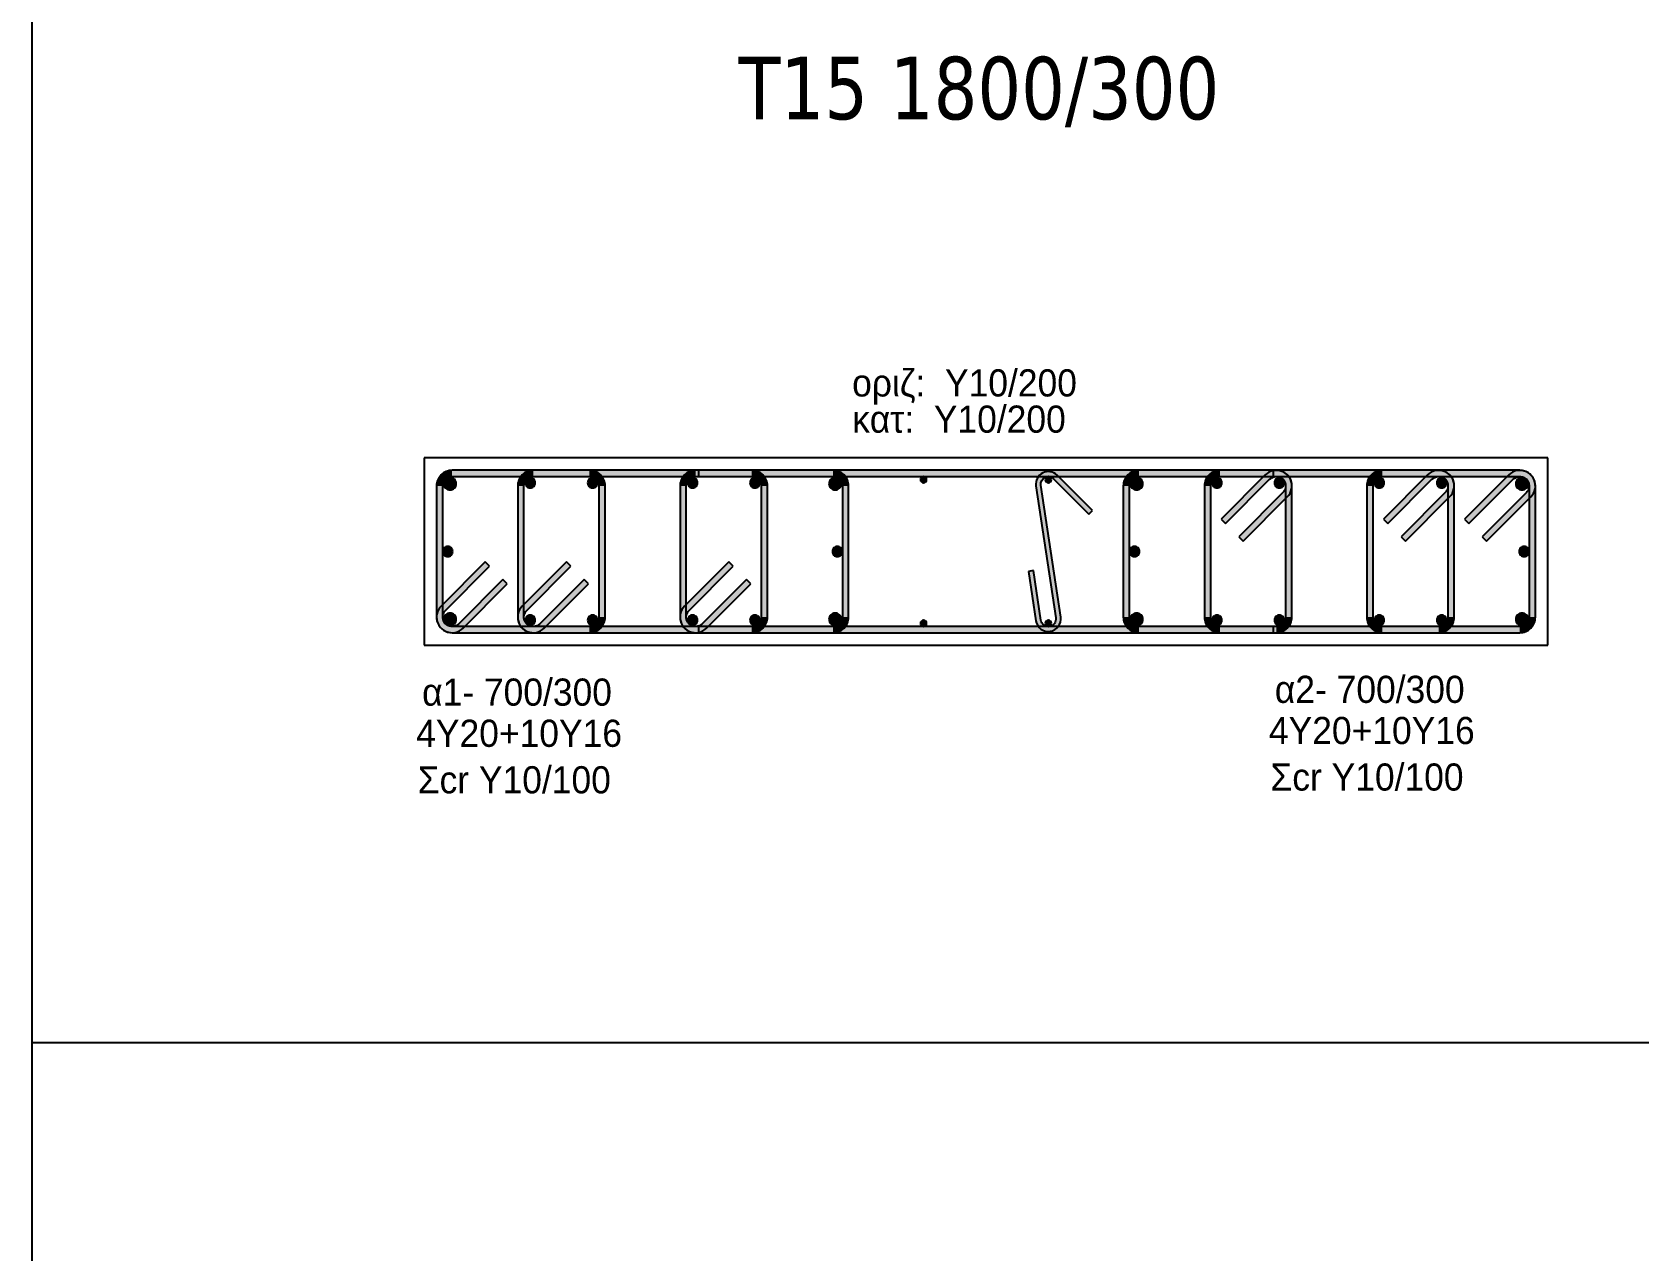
# Model space of a CAD drawing. Header units: millimetres. Extents: x -2171 to 1563, y -1758 to -1505.
# Drawn here: x 555.27 to 568.14, y -1609.09 to -1599.33 of the extents above; entities that cross this region are included whole.
import ezdxf

# ---------------------------------------------------------------- set-up
doc = ezdxf.new("R2010")
doc.units = ezdxf.units.MM
for name, color, linetype in [('-S_TEXT', 3, 'Continuous'), ('Col_Det', 7, 'Continuous'), ('Col_Det_Fill', 7, 'Continuous'), ('Geo_Col_Pro_1', 7, 'Continuous'), ('pinakaki', 153, 'Continuous')]:
    doc.layers.add(name, color=color, linetype=linetype)
doc.styles.add('S1Arl22_b_934_161', font='arial.ttf', dxfattribs={"width": 0.933629, "height": 0.002175})
doc.styles.get("Standard").update_dxf_attribs({"font": 'tahoma.ttf'})

msp = doc.modelspace()

# ---------------------------------------------------------------- hatches: boundary and pattern name
at = {"layer": 'Col_Det_Fill'}
for color, points in [(252, [(558.6321, -1602.8933), (558.6321, -1602.8433, 0.4142136), (558.5071, -1602.9683), (558.5571, -1602.9683, -0.4142136)]), (252, [(561.6821, -1602.8933), (561.6821, -1602.8433), (558.6321, -1602.8433), (558.6321, -1602.8933)]), (252, [(559.2821, -1602.8933), (559.2821, -1602.8433, 0.4142136), (559.1571, -1602.9683), (559.2071, -1602.9683, -0.4142136)]), (252, [(559.7321, -1602.8933), (559.7321, -1602.8433), (559.2821, -1602.8433), (559.2821, -1602.8933)]), (252, [(559.8071, -1602.9683), (559.8571, -1602.9683, 0.4142136), (559.7321, -1602.8433), (559.7321, -1602.8933, -0.4142136)]), (252, [(560.5821, -1602.8933), (560.5821, -1602.8433, 0.4142136), (560.4571, -1602.9683), (560.5071, -1602.9683, -0.4142136)]), (252, [(561.0321, -1602.8933), (561.0321, -1602.8433), (560.5821, -1602.8433), (560.5821, -1602.8933)]), (252, [(565.2087, -1602.8933), (565.2087, -1602.8433), (560.6056, -1602.8433), (560.6056, -1602.8933)]), (252, [(561.1071, -1602.9683), (561.1571, -1602.9683, 0.4142136), (561.0321, -1602.8433), (561.0321, -1602.8933, -0.4142136)]), (252, [(561.7571, -1602.9683), (561.8071, -1602.9683, 0.4142136), (561.6821, -1602.8433), (561.6821, -1602.8933, -0.4142136)]), (133, [(562.3824, -1602.9183, 0.4142136), (562.4074, -1602.9433, 0.4142136), (562.4324, -1602.9183, 0.4142136), (562.4074, -1602.8933, 0.4142136)]), (252, [(563.308, -1602.9682), (563.3476, -1602.9622, -0.7233449), (563.4493, -1602.9109), (563.4776, -1602.8826, 0.7233449)]), (133, [(563.3819, -1602.9183, 0.4142136), (563.4069, -1602.9433, 0.4142136), (563.4319, -1602.9183, 0.4142136), (563.4069, -1602.8933, 0.4142136)]), (252, [(563.4776, -1602.8826), (563.4493, -1602.9109), (563.7322, -1603.1938), (563.7604, -1603.1655)]), (252, [(564.1321, -1602.8933), (564.1321, -1602.8433, 0.4142136), (564.0071, -1602.9683), (564.0571, -1602.9683, -0.4142136)]), (252, [(567.1821, -1602.8933), (567.1821, -1602.8433), (564.1321, -1602.8433), (564.1321, -1602.8933)]), (252, [(564.7821, -1602.8933), (564.7821, -1602.8433, 0.4142136), (564.6571, -1602.9683), (564.7071, -1602.9683, -0.4142136)]), (252, [(565.2321, -1602.8933), (565.2321, -1602.8433), (564.7821, -1602.8433), (564.7821, -1602.8933)]), (252, [(565.1791, -1602.9153), (565.1438, -1602.88), (564.7902, -1603.2335), (564.8256, -1603.2689)]), (252, [(565.3071, -1602.9683), (565.3571, -1602.9683, 0.6681786), (565.1438, -1602.88), (565.1791, -1602.9153, -0.6681786)]), (252, [(565.2852, -1603.0214), (565.3205, -1603.0567, 0.6681786), (565.2321, -1602.8433), (565.2321, -1602.8933, -0.6681786)]), (252, [(566.0821, -1602.8933), (566.0821, -1602.8433, 0.4142136), (565.9571, -1602.9683), (566.0071, -1602.9683, -0.4142136)]), (252, [(566.5321, -1602.8933), (566.5321, -1602.8433), (566.0821, -1602.8433), (566.0821, -1602.8933)]), (252, [(566.4791, -1602.9153), (566.4438, -1602.88), (566.0902, -1603.2335), (566.1256, -1603.2689)]), (252, [(566.6071, -1602.9683), (566.6571, -1602.9683, 0.6681786), (566.4438, -1602.88), (566.4791, -1602.9153, -0.6681786)]), (252, [(566.5852, -1603.0214), (566.6205, -1603.0567, 0.6681786), (566.5321, -1602.8433), (566.5321, -1602.8933, -0.6681786)]), (252, [(567.1291, -1602.9153), (567.0938, -1602.88), (566.7402, -1603.2335), (566.7756, -1603.2689)]), (252, [(567.2571, -1602.9683), (567.3071, -1602.9683, 0.6681786), (567.0938, -1602.88), (567.1291, -1602.9153, -0.6681786)]), (252, [(567.2352, -1603.0214), (567.2705, -1603.0567, 0.6681786), (567.1821, -1602.8433), (567.1821, -1602.8933, -0.6681786)]), (252, [(558.5571, -1602.9683), (558.5071, -1602.9683), (558.5071, -1604.0183), (558.5571, -1604.0183)]), (12, [(558.5645, -1602.9507, 0.4142136), (558.6145, -1603.0007, 0.4142136), (558.6645, -1602.9507, 0.4142136), (558.6145, -1602.9007, 0.4142136)]), (252, [(559.2071, -1602.9683), (559.1571, -1602.9683), (559.1571, -1604.0183), (559.2071, -1604.0183)]), (56, [(559.2174, -1602.9436, 0.4142136), (559.2574, -1602.9836, 0.4142136), (559.2974, -1602.9436, 0.4142136), (559.2574, -1602.9036, 0.4142136)]), (56, [(559.7169, -1602.9436, 0.4142136), (559.7569, -1602.9836, 0.4142136), (559.7969, -1602.9436, 0.4142136), (559.7569, -1602.9036, 0.4142136)]), (252, [(559.8071, -1604.0183), (559.8571, -1604.0183), (559.8571, -1602.9683), (559.8071, -1602.9683)]), (252, [(560.5071, -1602.9683), (560.4571, -1602.9683), (560.4571, -1604.0183), (560.5071, -1604.0183)]), (56, [(560.5174, -1602.9436, 0.4142136), (560.5574, -1602.9836, 0.4142136), (560.5974, -1602.9436, 0.4142136), (560.5574, -1602.9036, 0.4142136)]), (56, [(561.0169, -1602.9436, 0.4142136), (561.0569, -1602.9836, 0.4142136), (561.0969, -1602.9436, 0.4142136), (561.0569, -1602.9036, 0.4142136)]), (252, [(561.1071, -1604.0183), (561.1571, -1604.0183), (561.1571, -1602.9683), (561.1071, -1602.9683)]), (12, [(561.6498, -1602.9507, 0.4142136), (561.6998, -1603.0007, 0.4142136), (561.7498, -1602.9507, 0.4142136), (561.6998, -1602.9007, 0.4142136)]), (252, [(561.7571, -1604.0183), (561.8071, -1604.0183), (561.8071, -1602.9683), (561.7571, -1602.9683)]), (252, [(563.4662, -1604.0244), (563.5058, -1604.0185), (563.3476, -1602.9622), (563.308, -1602.9682)]), (252, [(564.0571, -1602.9683), (564.0071, -1602.9683), (564.0071, -1604.0183), (564.0571, -1604.0183)]), (12, [(564.1645, -1602.9507, 0.4142136), (564.1145, -1602.9007, 0.4142136), (564.0645, -1602.9507, 0.4142136), (564.1145, -1603.0007, 0.4142136)]), (252, [(564.7071, -1602.9683), (564.6571, -1602.9683), (564.6571, -1604.0183), (564.7071, -1604.0183)]), (56, [(564.7974, -1602.9436, 0.4142136), (564.7574, -1602.9036, 0.4142136), (564.7174, -1602.9436, 0.4142136), (564.7574, -1602.9836, 0.4142136)]), (252, [(564.9316, -1603.3749), (564.967, -1603.4103), (565.3205, -1603.0567), (565.2852, -1603.0214)]), (56, [(565.2969, -1602.9436, 0.4142136), (565.2569, -1602.9036, 0.4142136), (565.2169, -1602.9436, 0.4142136), (565.2569, -1602.9836, 0.4142136)]), (252, [(565.3071, -1604.0183), (565.3571, -1604.0183), (565.3571, -1602.9683), (565.3071, -1602.9683)]), (252, [(566.0071, -1602.9683), (565.9571, -1602.9683), (565.9571, -1604.0183), (566.0071, -1604.0183)]), (56, [(566.0974, -1602.9436, 0.4142136), (566.0574, -1602.9036, 0.4142136), (566.0174, -1602.9436, 0.4142136), (566.0574, -1602.9836, 0.4142136)]), (252, [(566.2316, -1603.3749), (566.267, -1603.4103), (566.6205, -1603.0567), (566.5852, -1603.0214)]), (56, [(566.5969, -1602.9436, 0.4142136), (566.5569, -1602.9036, 0.4142136), (566.5169, -1602.9436, 0.4142136), (566.5569, -1602.9836, 0.4142136)]), (252, [(566.6071, -1604.0183), (566.6571, -1604.0183), (566.6571, -1602.9683), (566.6071, -1602.9683)]), (252, [(566.8816, -1603.3749), (566.917, -1603.4103), (567.2705, -1603.0567), (567.2352, -1603.0214)]), (12, [(567.2498, -1602.9507, 0.4142136), (567.1998, -1602.9007, 0.4142136), (567.1498, -1602.9507, 0.4142136), (567.1998, -1603.0007, 0.4142136)]), (252, [(567.2571, -1604.0183), (567.3071, -1604.0183), (567.3071, -1602.9683), (567.2571, -1602.9683)]), (12, [(558.5571, -1603.4933, 0.4142136), (558.5971, -1603.5333, 0.4142136), (558.6371, -1603.4933, 0.4142136), (558.5971, -1603.4533, 0.4142136)]), (12, [(561.6771, -1603.4934, 0.4142136), (561.7171, -1603.5334, 0.4142136), (561.7571, -1603.4934, 0.4142136), (561.7171, -1603.4534, 0.4142136)]), (12, [(564.1371, -1603.4933, 0.4142136), (564.0971, -1603.4533, 0.4142136), (564.0571, -1603.4933, 0.4142136), (564.0971, -1603.5333, 0.4142136)]), (12, [(567.2571, -1603.4934, 0.4142136), (567.2171, -1603.4534, 0.4142136), (567.1771, -1603.4934, 0.4142136), (567.2171, -1603.5334, 0.4142136)]), (252, [(558.9327, -1603.6118), (558.8973, -1603.5764), (558.5438, -1603.93), (558.5791, -1603.9653)]), (252, [(559.5827, -1603.6118), (559.5473, -1603.5764), (559.1938, -1603.93), (559.2291, -1603.9653)]), (252, [(560.8827, -1603.6118), (560.8473, -1603.5764), (560.4938, -1603.93), (560.5291, -1603.9653)]), (252, [(563.2883, -1603.6466), (563.2487, -1603.6526), (563.308, -1604.0482), (563.3476, -1604.0422)]), (252, [(558.6852, -1604.0714), (558.7205, -1604.1067), (559.0741, -1603.7532), (559.0387, -1603.7178)]), (252, [(559.3352, -1604.0714), (559.3705, -1604.1067), (559.7241, -1603.7532), (559.6887, -1603.7178)]), (252, [(560.6352, -1604.0714), (560.6705, -1604.1067), (561.0241, -1603.7532), (560.9887, -1603.7178)]), (252, [(558.5791, -1603.9653), (558.5438, -1603.93, 0.6681786), (558.6321, -1604.1433), (558.6321, -1604.0933, -0.6681786)]), (252, [(558.5571, -1604.0183), (558.5071, -1604.0183, 0.6681786), (558.7205, -1604.1067), (558.6852, -1604.0714, -0.6681786)]), (12, [(558.5645, -1604.036, 0.4142136), (558.6145, -1604.086, 0.4142136), (558.6645, -1604.036, 0.4142136), (558.6145, -1603.986, 0.4142136)]), (252, [(559.2291, -1603.9653), (559.1938, -1603.93, 0.6681786), (559.2821, -1604.1433), (559.2821, -1604.0933, -0.6681786)]), (252, [(559.2071, -1604.0183), (559.1571, -1604.0183, 0.6681786), (559.3705, -1604.1067), (559.3352, -1604.0714, -0.6681786)]), (56, [(559.2174, -1604.0431, 0.4142136), (559.2574, -1604.0831, 0.4142136), (559.2974, -1604.0431, 0.4142136), (559.2574, -1604.0031, 0.4142136)]), (56, [(559.7169, -1604.0431, 0.4142136), (559.7569, -1604.0831, 0.4142136), (559.7969, -1604.0431, 0.4142136), (559.7569, -1604.0031, 0.4142136)]), (252, [(559.7321, -1604.0933), (559.7321, -1604.1433, 0.4142136), (559.8571, -1604.0183), (559.8071, -1604.0183, -0.4142136)]), (252, [(560.5291, -1603.9653), (560.4938, -1603.93, 0.6681786), (560.5821, -1604.1433), (560.5821, -1604.0933, -0.6681786)]), (252, [(560.5071, -1604.0183), (560.4571, -1604.0183, 0.6681786), (560.6705, -1604.1067), (560.6352, -1604.0714, -0.6681786)]), (56, [(560.5174, -1604.0431, 0.4142136), (560.5574, -1604.0831, 0.4142136), (560.5974, -1604.0431, 0.4142136), (560.5574, -1604.0031, 0.4142136)]), (56, [(561.0169, -1604.0431, 0.4142136), (561.0569, -1604.0831, 0.4142136), (561.0969, -1604.0431, 0.4142136), (561.0569, -1604.0031, 0.4142136)]), (252, [(561.0321, -1604.0933), (561.0321, -1604.1433, 0.4142136), (561.1571, -1604.0183), (561.1071, -1604.0183, -0.4142136)]), (12, [(561.6498, -1604.036, 0.4142136), (561.6998, -1604.086, 0.4142136), (561.7498, -1604.036, 0.4142136), (561.6998, -1603.986, 0.4142136)]), (252, [(561.6821, -1604.0933), (561.6821, -1604.1433, 0.4142136), (561.8071, -1604.0183), (561.7571, -1604.0183, -0.4142136)]), (133, [(562.3824, -1604.0683, 0.4142136), (562.4074, -1604.0933, 0.4142136), (562.4324, -1604.0683, 0.4142136), (562.4074, -1604.0433, 0.4142136)]), (252, [(563.3476, -1604.0422), (563.308, -1604.0482, 1), (563.5058, -1604.0185), (563.4662, -1604.0244, -1)]), (133, [(563.3819, -1604.0683, 0.4142136), (563.4069, -1604.0933, 0.4142136), (563.4319, -1604.0683, 0.4142136), (563.4069, -1604.0433, 0.4142136)]), (252, [(564.0571, -1604.0183), (564.0071, -1604.0183, 0.4142136), (564.1321, -1604.1433), (564.1321, -1604.0933, -0.4142136)]), (12, [(564.1645, -1604.036, 0.4142136), (564.1145, -1603.986, 0.4142136), (564.0645, -1604.036, 0.4142136), (564.1145, -1604.086, 0.4142136)]), (252, [(564.7071, -1604.0183), (564.6571, -1604.0183, 0.4142136), (564.7821, -1604.1433), (564.7821, -1604.0933, -0.4142136)]), (56, [(564.7974, -1604.0431, 0.4142136), (564.7574, -1604.0031, 0.4142136), (564.7174, -1604.0431, 0.4142136), (564.7574, -1604.0831, 0.4142136)]), (56, [(565.2969, -1604.0431, 0.4142136), (565.2569, -1604.0031, 0.4142136), (565.2169, -1604.0431, 0.4142136), (565.2569, -1604.0831, 0.4142136)]), (252, [(565.2321, -1604.0933), (565.2321, -1604.1433, 0.4142136), (565.3571, -1604.0183), (565.3071, -1604.0183, -0.4142136)]), (252, [(566.0071, -1604.0183), (565.9571, -1604.0183, 0.4142136), (566.0821, -1604.1433), (566.0821, -1604.0933, -0.4142136)]), (56, [(566.0974, -1604.0431, 0.4142136), (566.0574, -1604.0031, 0.4142136), (566.0174, -1604.0431, 0.4142136), (566.0574, -1604.0831, 0.4142136)]), (56, [(566.5969, -1604.0431, 0.4142136), (566.5569, -1604.0031, 0.4142136), (566.5169, -1604.0431, 0.4142136), (566.5569, -1604.0831, 0.4142136)]), (252, [(566.5321, -1604.0933), (566.5321, -1604.1433, 0.4142136), (566.6571, -1604.0183), (566.6071, -1604.0183, -0.4142136)]), (12, [(567.2498, -1604.036, 0.4142136), (567.1998, -1603.986, 0.4142136), (567.1498, -1604.036, 0.4142136), (567.1998, -1604.086, 0.4142136)]), (252, [(567.1821, -1604.0933), (567.1821, -1604.1433, 0.4142136), (567.3071, -1604.0183), (567.2571, -1604.0183, -0.4142136)]), (252, [(558.6321, -1604.0933), (558.6321, -1604.1433), (561.6821, -1604.1433), (561.6821, -1604.0933)]), (252, [(559.2821, -1604.0933), (559.2821, -1604.1433), (559.7321, -1604.1433), (559.7321, -1604.0933)]), (252, [(560.5821, -1604.0933), (560.5821, -1604.1433), (561.0321, -1604.1433), (561.0321, -1604.0933)]), (252, [(560.6056, -1604.0933), (560.6056, -1604.1433), (565.2087, -1604.1433), (565.2087, -1604.0933)]), (252, [(564.1321, -1604.0933), (564.1321, -1604.1433), (567.1821, -1604.1433), (567.1821, -1604.0933)]), (252, [(564.7821, -1604.0933), (564.7821, -1604.1433), (565.2321, -1604.1433), (565.2321, -1604.0933)]), (252, [(566.0821, -1604.0933), (566.0821, -1604.1433), (566.5321, -1604.1433), (566.5321, -1604.0933)])]:
    msp.add_hatch(color=color, dxfattribs=at).paths.add_polyline_path(points)

# ---------------------------------------------------------------- linework, layer by layer
at = {"layer": '-S_TEXT', "ltscale": 5}
msp.add_lwpolyline([(555.2686, -1590.2497), (613.4161, -1590.2497), (613.4161, -1630.2944), (555.2686, -1630.2944)], close=True, dxfattribs=at)
at = {"layer": 'Col_Det', "color": 7}
for points in [[(567.4071, -1602.7433), (558.4071, -1602.7433)], [(558.4071, -1602.7433), (558.4071, -1604.2433)], [(567.4071, -1604.2433), (567.4071, -1602.7433)], [(561.6821, -1602.8433), (558.6321, -1602.8433)], [(558.6321, -1602.8933), (561.6821, -1602.8933)], [(559.7321, -1602.8433), (559.2821, -1602.8433)], [(559.2821, -1602.8933), (559.7321, -1602.8933)], [(561.0321, -1602.8433), (560.5821, -1602.8433)], [(560.5821, -1602.8933), (561.0321, -1602.8933)], [(565.2087, -1602.8433), (560.6056, -1602.8433)], [(560.6056, -1602.8433), (560.6056, -1602.8933)], [(560.6056, -1602.8933), (565.2087, -1602.8933)], [(563.7604, -1603.1655), (563.4776, -1602.8826)], [(567.1821, -1602.8433), (564.1321, -1602.8433)], [(564.1321, -1602.8933), (567.1821, -1602.8933)], [(565.2321, -1602.8433), (564.7821, -1602.8433)], [(564.7821, -1602.8933), (565.2321, -1602.8933)], [(565.1438, -1602.88), (564.7902, -1603.2335)], [(565.2087, -1602.8933), (565.2087, -1602.8433)], [(566.5321, -1602.8433), (566.0821, -1602.8433)], [(566.0821, -1602.8933), (566.5321, -1602.8933)], [(566.4438, -1602.88), (566.0902, -1603.2335)], [(567.0938, -1602.88), (566.7402, -1603.2335)], [(558.5071, -1602.9683), (558.5071, -1604.0183)], [(558.5571, -1604.0183), (558.5571, -1602.9683)], [(559.1571, -1602.9683), (559.1571, -1604.0183)], [(559.2071, -1604.0183), (559.2071, -1602.9683)], [(559.8071, -1602.9683), (559.8071, -1604.0183)], [(559.8571, -1604.0183), (559.8571, -1602.9683)], [(560.4571, -1602.9683), (560.4571, -1604.0183)], [(560.5071, -1604.0183), (560.5071, -1602.9683)], [(561.1071, -1602.9683), (561.1071, -1604.0183)], [(561.1571, -1604.0183), (561.1571, -1602.9683)], [(561.7571, -1602.9683), (561.7571, -1604.0183)], [(561.8071, -1604.0183), (561.8071, -1602.9683)], [(563.308, -1602.9682), (563.4662, -1604.0244)], [(563.5058, -1604.0185), (563.3476, -1602.9622)], [(563.4493, -1602.9109), (563.7322, -1603.1938)], [(564.0071, -1602.9683), (564.0071, -1604.0183)], [(564.0571, -1604.0183), (564.0571, -1602.9683)], [(564.6571, -1602.9683), (564.6571, -1604.0183)], [(564.7071, -1604.0183), (564.7071, -1602.9683)], [(564.8256, -1603.2689), (565.1791, -1602.9153)], [(565.2852, -1603.0214), (564.9316, -1603.3749)], [(565.3071, -1602.9683), (565.3071, -1604.0183)], [(565.3571, -1604.0183), (565.3571, -1602.9683)], [(565.9571, -1602.9683), (565.9571, -1604.0183)], [(566.0071, -1604.0183), (566.0071, -1602.9683)], [(566.1256, -1603.2689), (566.4791, -1602.9153)], [(566.5852, -1603.0214), (566.2316, -1603.3749)], [(566.6071, -1602.9683), (566.6071, -1604.0183)], [(566.6571, -1604.0183), (566.6571, -1602.9683)], [(566.7756, -1603.2689), (567.1291, -1602.9153)], [(567.2352, -1603.0214), (566.8816, -1603.3749)], [(567.2571, -1602.9683), (567.2571, -1604.0183)], [(567.3071, -1604.0183), (567.3071, -1602.9683)], [(564.967, -1603.4103), (565.3205, -1603.0567)], [(566.267, -1603.4103), (566.6205, -1603.0567)], [(566.917, -1603.4103), (567.2705, -1603.0567)], [(563.7322, -1603.1938), (563.7604, -1603.1655)], [(564.7902, -1603.2335), (564.8256, -1603.2689)], [(566.0902, -1603.2335), (566.1256, -1603.2689)], [(566.7402, -1603.2335), (566.7756, -1603.2689)], [(564.9316, -1603.3749), (564.967, -1603.4103)], [(566.2316, -1603.3749), (566.267, -1603.4103)], [(566.8816, -1603.3749), (566.917, -1603.4103)], [(558.8973, -1603.5764), (558.5438, -1603.93)], [(558.5791, -1603.9653), (558.9327, -1603.6118)], [(558.9327, -1603.6118), (558.8973, -1603.5764)], [(559.5473, -1603.5764), (559.1938, -1603.93)], [(559.2291, -1603.9653), (559.5827, -1603.6118)], [(559.5827, -1603.6118), (559.5473, -1603.5764)], [(560.8473, -1603.5764), (560.4938, -1603.93)], [(560.5291, -1603.9653), (560.8827, -1603.6118)], [(560.8827, -1603.6118), (560.8473, -1603.5764)], [(563.2883, -1603.6466), (563.2487, -1603.6526)], [(563.2487, -1603.6526), (563.308, -1604.0482)], [(563.3476, -1604.0422), (563.2883, -1603.6466)], [(559.0387, -1603.7178), (558.6852, -1604.0714)], [(558.7205, -1604.1067), (559.0741, -1603.7532)], [(559.0741, -1603.7532), (559.0387, -1603.7178)], [(559.6887, -1603.7178), (559.3352, -1604.0714)], [(559.3705, -1604.1067), (559.7241, -1603.7532)], [(559.7241, -1603.7532), (559.6887, -1603.7178)], [(560.9887, -1603.7178), (560.6352, -1604.0714)], [(560.6705, -1604.1067), (561.0241, -1603.7532)], [(561.0241, -1603.7532), (560.9887, -1603.7178)], [(561.6821, -1604.0933), (558.6321, -1604.0933)], [(558.6321, -1604.1433), (561.6821, -1604.1433)], [(559.7321, -1604.0933), (559.2821, -1604.0933)], [(559.2821, -1604.1433), (559.7321, -1604.1433)], [(561.0321, -1604.0933), (560.5821, -1604.0933)], [(560.5821, -1604.1433), (561.0321, -1604.1433)], [(560.6056, -1604.0933), (560.6056, -1604.1433)], [(565.2087, -1604.0933), (560.6056, -1604.0933)], [(560.6056, -1604.1433), (565.2087, -1604.1433)], [(567.1821, -1604.0933), (564.1321, -1604.0933)], [(564.1321, -1604.1433), (567.1821, -1604.1433)], [(565.2321, -1604.0933), (564.7821, -1604.0933)], [(564.7821, -1604.1433), (565.2321, -1604.1433)], [(565.2087, -1604.1433), (565.2087, -1604.0933)], [(566.5321, -1604.0933), (566.0821, -1604.0933)], [(566.0821, -1604.1433), (566.5321, -1604.1433)], [(558.4071, -1604.2433), (567.4071, -1604.2433)]]:
    msp.add_lwpolyline(points, dxfattribs=at)
for points in [[(558.6321, -1602.8433, 0.4142136), (558.5071, -1602.9683)], [(558.5571, -1602.9683, -0.4142136), (558.6321, -1602.8933, -0.4142136)], [(559.2821, -1602.8433, 0.4142136), (559.1571, -1602.9683)], [(559.2071, -1602.9683, -0.4142136), (559.2821, -1602.8933, -0.4142136)], [(559.8571, -1602.9683, 0.4142136), (559.7321, -1602.8433)], [(559.7321, -1602.8933, -0.4142136), (559.8071, -1602.9683, -0.4142136)], [(560.5821, -1602.8433, 0.4142136), (560.4571, -1602.9683)], [(560.5071, -1602.9683, -0.4142136), (560.5821, -1602.8933, -0.4142136)], [(561.1571, -1602.9683, 0.4142136), (561.0321, -1602.8433)], [(561.0321, -1602.8933, -0.4142136), (561.1071, -1602.9683, -0.4142136)], [(561.8071, -1602.9683, 0.4142136), (561.6821, -1602.8433)], [(561.6821, -1602.8933, -0.4142136), (561.7571, -1602.9683, -0.4142136)], [(562.4074, -1602.8933, 0.4142136), (562.3824, -1602.9183, 0.4142136)], [(562.4324, -1602.9183, 0.4142136), (562.4074, -1602.8933, 0.4142136)], [(563.4776, -1602.8826, 0.7233449), (563.308, -1602.9682, 0.7233449)], [(563.3476, -1602.9622, -0.7233449), (563.4493, -1602.9109)], [(563.4069, -1602.8933, 0.4142136), (563.3819, -1602.9183, 0.4142136)], [(563.4319, -1602.9183, 0.4142136), (563.4069, -1602.8933, 0.4142136)], [(564.1321, -1602.8433, 0.4142136), (564.0071, -1602.9683)], [(564.0571, -1602.9683, -0.4142136), (564.1321, -1602.8933, -0.4142136)], [(564.7821, -1602.8433, 0.4142136), (564.6571, -1602.9683)], [(564.7071, -1602.9683, -0.4142136), (564.7821, -1602.8933, -0.4142136)], [(565.3571, -1602.9683, 0.6681786), (565.1438, -1602.88)], [(565.1791, -1602.9153, -0.6681786), (565.3071, -1602.9683, -0.6681786)], [(565.3205, -1603.0567, 0.6681786), (565.2321, -1602.8433)], [(565.2321, -1602.8933, -0.6681786), (565.2852, -1603.0214, -0.6681786)], [(566.0821, -1602.8433, 0.4142136), (565.9571, -1602.9683)], [(566.0071, -1602.9683, -0.4142136), (566.0821, -1602.8933, -0.4142136)], [(566.6571, -1602.9683, 0.6681786), (566.4438, -1602.88)], [(566.4791, -1602.9153, -0.6681786), (566.6071, -1602.9683, -0.6681786)], [(566.6205, -1603.0567, 0.6681786), (566.5321, -1602.8433)], [(566.5321, -1602.8933, -0.6681786), (566.5852, -1603.0214, -0.6681786)], [(567.3071, -1602.9683, 0.6681786), (567.0938, -1602.88)], [(567.1291, -1602.9153, -0.6681786), (567.2571, -1602.9683, -0.6681786)], [(567.2705, -1603.0567, 0.6681786), (567.1821, -1602.8433)], [(567.1821, -1602.8933, -0.6681786), (567.2352, -1603.0214, -0.6681786)], [(558.6145, -1602.9007, 0.4142136), (558.5645, -1602.9507, 0.4142136)], [(558.5645, -1602.9507, 0.4142136), (558.6145, -1603.0007, 0.4142136)], [(558.6645, -1602.9507, 0.4142136), (558.6145, -1602.9007, 0.4142136)], [(558.6145, -1603.0007, 0.4142136), (558.6645, -1602.9507, 0.4142136)], [(559.2574, -1602.9036, 0.4142136), (559.2174, -1602.9436, 0.4142136)], [(559.2174, -1602.9436, 0.4142136), (559.2574, -1602.9836, 0.4142136)], [(559.2974, -1602.9436, 0.4142136), (559.2574, -1602.9036, 0.4142136)], [(559.2574, -1602.9836, 0.4142136), (559.2974, -1602.9436, 0.4142136)], [(559.7569, -1602.9036, 0.4142136), (559.7169, -1602.9436, 0.4142136)], [(559.7169, -1602.9436, 0.4142136), (559.7569, -1602.9836, 0.4142136)], [(559.7969, -1602.9436, 0.4142136), (559.7569, -1602.9036, 0.4142136)], [(559.7569, -1602.9836, 0.4142136), (559.7969, -1602.9436, 0.4142136)], [(560.5574, -1602.9036, 0.4142136), (560.5174, -1602.9436, 0.4142136)], [(560.5174, -1602.9436, 0.4142136), (560.5574, -1602.9836, 0.4142136)], [(560.5974, -1602.9436, 0.4142136), (560.5574, -1602.9036, 0.4142136)], [(560.5574, -1602.9836, 0.4142136), (560.5974, -1602.9436, 0.4142136)], [(561.0569, -1602.9036, 0.4142136), (561.0169, -1602.9436, 0.4142136)], [(561.0169, -1602.9436, 0.4142136), (561.0569, -1602.9836, 0.4142136)], [(561.0969, -1602.9436, 0.4142136), (561.0569, -1602.9036, 0.4142136)], [(561.0569, -1602.9836, 0.4142136), (561.0969, -1602.9436, 0.4142136)], [(561.6998, -1602.9007, 0.4142136), (561.6498, -1602.9507, 0.4142136)], [(561.6498, -1602.9507, 0.4142136), (561.6998, -1603.0007, 0.4142136)], [(561.7498, -1602.9507, 0.4142136), (561.6998, -1602.9007, 0.4142136)], [(561.6998, -1603.0007, 0.4142136), (561.7498, -1602.9507, 0.4142136)], [(562.3824, -1602.9183, 0.4142136), (562.4074, -1602.9433, 0.4142136)], [(562.4074, -1602.9433, 0.4142136), (562.4324, -1602.9183, 0.4142136)], [(563.3819, -1602.9183, 0.4142136), (563.4069, -1602.9433, 0.4142136)], [(563.4069, -1602.9433, 0.4142136), (563.4319, -1602.9183, 0.4142136)], [(564.1145, -1602.9007, 0.4142136), (564.0645, -1602.9507, 0.4142136)], [(564.0645, -1602.9507, 0.4142136), (564.1145, -1603.0007, 0.4142136)], [(564.1645, -1602.9507, 0.4142136), (564.1145, -1602.9007, 0.4142136)], [(564.1145, -1603.0007, 0.4142136), (564.1645, -1602.9507, 0.4142136)], [(564.7574, -1602.9036, 0.4142136), (564.7174, -1602.9436, 0.4142136)], [(564.7174, -1602.9436, 0.4142136), (564.7574, -1602.9836, 0.4142136)], [(564.7974, -1602.9436, 0.4142136), (564.7574, -1602.9036, 0.4142136)], [(564.7574, -1602.9836, 0.4142136), (564.7974, -1602.9436, 0.4142136)], [(565.2569, -1602.9036, 0.4142136), (565.2169, -1602.9436, 0.4142136)], [(565.2169, -1602.9436, 0.4142136), (565.2569, -1602.9836, 0.4142136)], [(565.2969, -1602.9436, 0.4142136), (565.2569, -1602.9036, 0.4142136)], [(565.2569, -1602.9836, 0.4142136), (565.2969, -1602.9436, 0.4142136)], [(566.0574, -1602.9036, 0.4142136), (566.0174, -1602.9436, 0.4142136)], [(566.0174, -1602.9436, 0.4142136), (566.0574, -1602.9836, 0.4142136)], [(566.0974, -1602.9436, 0.4142136), (566.0574, -1602.9036, 0.4142136)], [(566.0574, -1602.9836, 0.4142136), (566.0974, -1602.9436, 0.4142136)], [(566.5569, -1602.9036, 0.4142136), (566.5169, -1602.9436, 0.4142136)], [(566.5169, -1602.9436, 0.4142136), (566.5569, -1602.9836, 0.4142136)], [(566.5969, -1602.9436, 0.4142136), (566.5569, -1602.9036, 0.4142136)], [(566.5569, -1602.9836, 0.4142136), (566.5969, -1602.9436, 0.4142136)], [(567.1998, -1602.9007, 0.4142136), (567.1498, -1602.9507, 0.4142136)], [(567.1498, -1602.9507, 0.4142136), (567.1998, -1603.0007, 0.4142136)], [(567.2498, -1602.9507, 0.4142136), (567.1998, -1602.9007, 0.4142136)], [(567.1998, -1603.0007, 0.4142136), (567.2498, -1602.9507, 0.4142136)], [(558.5971, -1603.4533, 0.4142136), (558.5571, -1603.4933, 0.4142136)], [(558.5571, -1603.4933, 0.4142136), (558.5971, -1603.5333, 0.4142136)], [(558.6371, -1603.4933, 0.4142136), (558.5971, -1603.4533, 0.4142136)], [(558.5971, -1603.5333, 0.4142136), (558.6371, -1603.4933, 0.4142136)], [(561.7171, -1603.4534, 0.4142136), (561.6771, -1603.4934, 0.4142136)], [(561.6771, -1603.4934, 0.4142136), (561.7171, -1603.5334, 0.4142136)], [(561.7571, -1603.4934, 0.4142136), (561.7171, -1603.4534, 0.4142136)], [(561.7171, -1603.5334, 0.4142136), (561.7571, -1603.4934, 0.4142136)], [(564.0971, -1603.4533, 0.4142136), (564.0571, -1603.4933, 0.4142136)], [(564.0571, -1603.4933, 0.4142136), (564.0971, -1603.5333, 0.4142136)], [(564.1371, -1603.4933, 0.4142136), (564.0971, -1603.4533, 0.4142136)], [(564.0971, -1603.5333, 0.4142136), (564.1371, -1603.4933, 0.4142136)], [(567.2171, -1603.4534, 0.4142136), (567.1771, -1603.4934, 0.4142136)], [(567.1771, -1603.4934, 0.4142136), (567.2171, -1603.5334, 0.4142136)], [(567.2571, -1603.4934, 0.4142136), (567.2171, -1603.4534, 0.4142136)], [(567.2171, -1603.5334, 0.4142136), (567.2571, -1603.4934, 0.4142136)], [(558.5438, -1603.93, 0.6681786), (558.6321, -1604.1433)], [(558.5071, -1604.0183, 0.6681786), (558.7205, -1604.1067)], [(558.6321, -1604.0933, -0.6681786), (558.5791, -1603.9653, -0.6681786)], [(558.6852, -1604.0714, -0.6681786), (558.5571, -1604.0183, -0.6681786)], [(558.6145, -1603.986, 0.4142136), (558.5645, -1604.036, 0.4142136)], [(558.5645, -1604.036, 0.4142136), (558.6145, -1604.086, 0.4142136)], [(558.6645, -1604.036, 0.4142136), (558.6145, -1603.986, 0.4142136)], [(558.6145, -1604.086, 0.4142136), (558.6645, -1604.036, 0.4142136)], [(559.1938, -1603.93, 0.6681786), (559.2821, -1604.1433)], [(559.1571, -1604.0183, 0.6681786), (559.3705, -1604.1067)], [(559.2821, -1604.0933, -0.6681786), (559.2291, -1603.9653, -0.6681786)], [(559.3352, -1604.0714, -0.6681786), (559.2071, -1604.0183, -0.6681786)], [(559.2574, -1604.0031, 0.4142136), (559.2174, -1604.0431, 0.4142136)], [(559.2174, -1604.0431, 0.4142136), (559.2574, -1604.0831, 0.4142136)], [(559.2974, -1604.0431, 0.4142136), (559.2574, -1604.0031, 0.4142136)], [(559.2574, -1604.0831, 0.4142136), (559.2974, -1604.0431, 0.4142136)], [(559.7569, -1604.0031, 0.4142136), (559.7169, -1604.0431, 0.4142136)], [(559.7169, -1604.0431, 0.4142136), (559.7569, -1604.0831, 0.4142136)], [(559.7321, -1604.1433, 0.4142136), (559.8571, -1604.0183)], [(559.8071, -1604.0183, -0.4142136), (559.7321, -1604.0933, -0.4142136)], [(559.7969, -1604.0431, 0.4142136), (559.7569, -1604.0031, 0.4142136)], [(559.7569, -1604.0831, 0.4142136), (559.7969, -1604.0431, 0.4142136)], [(560.4938, -1603.93, 0.6681786), (560.5821, -1604.1433)], [(560.4571, -1604.0183, 0.6681786), (560.6705, -1604.1067)], [(560.5821, -1604.0933, -0.6681786), (560.5291, -1603.9653, -0.6681786)], [(560.6352, -1604.0714, -0.6681786), (560.5071, -1604.0183, -0.6681786)], [(560.5574, -1604.0031, 0.4142136), (560.5174, -1604.0431, 0.4142136)], [(560.5174, -1604.0431, 0.4142136), (560.5574, -1604.0831, 0.4142136)], [(560.5974, -1604.0431, 0.4142136), (560.5574, -1604.0031, 0.4142136)], [(560.5574, -1604.0831, 0.4142136), (560.5974, -1604.0431, 0.4142136)], [(561.0569, -1604.0031, 0.4142136), (561.0169, -1604.0431, 0.4142136)], [(561.0169, -1604.0431, 0.4142136), (561.0569, -1604.0831, 0.4142136)], [(561.0321, -1604.1433, 0.4142136), (561.1571, -1604.0183)], [(561.1071, -1604.0183, -0.4142136), (561.0321, -1604.0933, -0.4142136)], [(561.0969, -1604.0431, 0.4142136), (561.0569, -1604.0031, 0.4142136)], [(561.0569, -1604.0831, 0.4142136), (561.0969, -1604.0431, 0.4142136)], [(561.6998, -1603.986, 0.4142136), (561.6498, -1604.036, 0.4142136)], [(561.6498, -1604.036, 0.4142136), (561.6998, -1604.086, 0.4142136)], [(561.6821, -1604.1433, 0.4142136), (561.8071, -1604.0183)], [(561.7571, -1604.0183, -0.4142136), (561.6821, -1604.0933, -0.4142136)], [(561.7498, -1604.036, 0.4142136), (561.6998, -1603.986, 0.4142136)], [(561.6998, -1604.086, 0.4142136), (561.7498, -1604.036, 0.4142136)], [(562.4074, -1604.0433, 0.4142136), (562.3824, -1604.0683, 0.4142136)], [(562.4324, -1604.0683, 0.4142136), (562.4074, -1604.0433, 0.4142136)], [(563.308, -1604.0482, 1), (563.5058, -1604.0185)], [(563.4662, -1604.0244, -1), (563.3476, -1604.0422, -1)], [(563.4069, -1604.0433, 0.4142136), (563.3819, -1604.0683, 0.4142136)], [(563.4319, -1604.0683, 0.4142136), (563.4069, -1604.0433, 0.4142136)], [(564.0071, -1604.0183, 0.4142136), (564.1321, -1604.1433)], [(564.1321, -1604.0933, -0.4142136), (564.0571, -1604.0183, -0.4142136)], [(564.1145, -1603.986, 0.4142136), (564.0645, -1604.036, 0.4142136)], [(564.0645, -1604.036, 0.4142136), (564.1145, -1604.086, 0.4142136)], [(564.1645, -1604.036, 0.4142136), (564.1145, -1603.986, 0.4142136)], [(564.1145, -1604.086, 0.4142136), (564.1645, -1604.036, 0.4142136)], [(564.6571, -1604.0183, 0.4142136), (564.7821, -1604.1433)], [(564.7821, -1604.0933, -0.4142136), (564.7071, -1604.0183, -0.4142136)], [(564.7574, -1604.0031, 0.4142136), (564.7174, -1604.0431, 0.4142136)], [(564.7174, -1604.0431, 0.4142136), (564.7574, -1604.0831, 0.4142136)], [(564.7974, -1604.0431, 0.4142136), (564.7574, -1604.0031, 0.4142136)], [(564.7574, -1604.0831, 0.4142136), (564.7974, -1604.0431, 0.4142136)], [(565.2569, -1604.0031, 0.4142136), (565.2169, -1604.0431, 0.4142136)], [(565.2169, -1604.0431, 0.4142136), (565.2569, -1604.0831, 0.4142136)], [(565.2321, -1604.1433, 0.4142136), (565.3571, -1604.0183)], [(565.3071, -1604.0183, -0.4142136), (565.2321, -1604.0933, -0.4142136)], [(565.2969, -1604.0431, 0.4142136), (565.2569, -1604.0031, 0.4142136)], [(565.2569, -1604.0831, 0.4142136), (565.2969, -1604.0431, 0.4142136)], [(565.9571, -1604.0183, 0.4142136), (566.0821, -1604.1433)], [(566.0821, -1604.0933, -0.4142136), (566.0071, -1604.0183, -0.4142136)], [(566.0574, -1604.0031, 0.4142136), (566.0174, -1604.0431, 0.4142136)], [(566.0174, -1604.0431, 0.4142136), (566.0574, -1604.0831, 0.4142136)], [(566.0974, -1604.0431, 0.4142136), (566.0574, -1604.0031, 0.4142136)], [(566.0574, -1604.0831, 0.4142136), (566.0974, -1604.0431, 0.4142136)], [(566.5569, -1604.0031, 0.4142136), (566.5169, -1604.0431, 0.4142136)], [(566.5169, -1604.0431, 0.4142136), (566.5569, -1604.0831, 0.4142136)], [(566.5321, -1604.1433, 0.4142136), (566.6571, -1604.0183)], [(566.6071, -1604.0183, -0.4142136), (566.5321, -1604.0933, -0.4142136)], [(566.5969, -1604.0431, 0.4142136), (566.5569, -1604.0031, 0.4142136)], [(566.5569, -1604.0831, 0.4142136), (566.5969, -1604.0431, 0.4142136)], [(567.1998, -1603.986, 0.4142136), (567.1498, -1604.036, 0.4142136)], [(567.1498, -1604.036, 0.4142136), (567.1998, -1604.086, 0.4142136)], [(567.1821, -1604.1433, 0.4142136), (567.3071, -1604.0183)], [(567.2571, -1604.0183, -0.4142136), (567.1821, -1604.0933, -0.4142136)], [(567.2498, -1604.036, 0.4142136), (567.1998, -1603.986, 0.4142136)], [(567.1998, -1604.086, 0.4142136), (567.2498, -1604.036, 0.4142136)], [(562.3824, -1604.0683, 0.4142136), (562.4074, -1604.0933, 0.4142136)], [(562.4074, -1604.0933, 0.4142136), (562.4324, -1604.0683, 0.4142136)], [(563.3819, -1604.0683, 0.4142136), (563.4069, -1604.0933, 0.4142136)], [(563.4069, -1604.0933, 0.4142136), (563.4319, -1604.0683, 0.4142136)]]:
    msp.add_lwpolyline(points, format="xyb", dxfattribs=at)
at = {"layer": 'Geo_Col_Pro_1', "color": 4, "linetype": 'Continuous', "ltscale": 0.5}
msp.add_line((555.2686, -1607.4235), (572.9173, -1607.4235), dxfattribs=at)

# ---------------------------------------------------------------- texts
at = {"layer": 'Col_Det', "color": 7, "style": 'S1Arl22_b_934_161', "width": 0.933629}
for s, p in [('οριζ:  Y10/200', (561.8355, -1602.252, 14.75)), ('κατ:  Y10/200', (561.8355, -1602.542, 14.75)), (' α1- 700/300', (558.3129, -1604.7277, 14.75)), (' α2- 700/300', (565.1418, -1604.7055, 14.75)), ('4Y20+10Y16', (565.1732, -1605.0351, 14.75)), ('4Y20+10Y16', (558.3443, -1605.0573, 14.75)), ('Σcr Y10/100', (558.3562, -1605.4298, 14.75)), ('Σcr Y10/100', (565.1851, -1605.4076, 14.75))]:
    msp.add_text(s, height=0.2175, dxfattribs=at).set_placement(p)
at = {"layer": 'pinakaki', "color": 1, "width": 0.933629}
msp.add_text('Τ15 1800/300 ', height=0.5, dxfattribs=at).set_placement((560.9258, -1600.0324))

doc.saveas('drawing.dxf')
